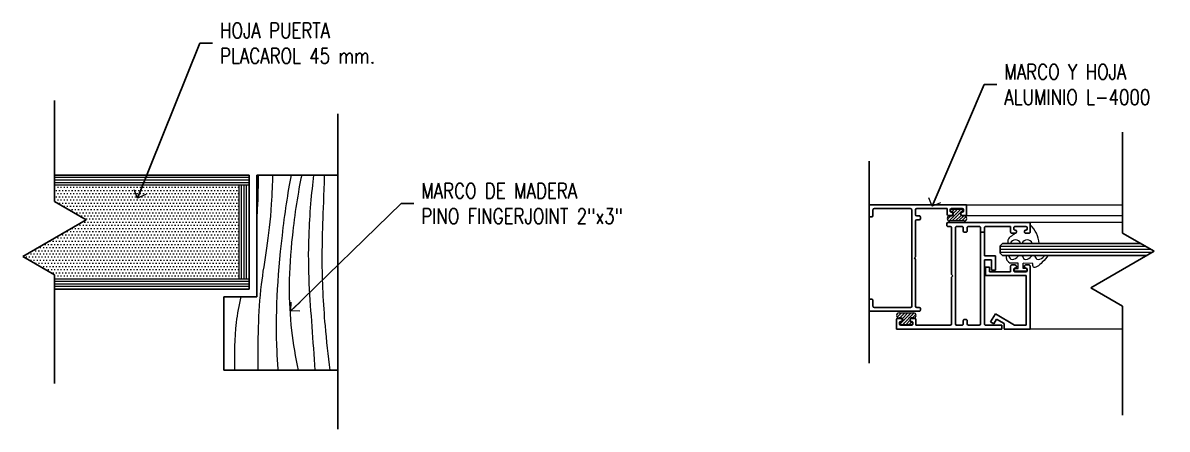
# Model space of a CAD drawing. Header units: metres. Extents: x -40 to 265, y 63 to 163.
# Drawn here: x 254.1269 to 254.5783, y 137.2698 to 137.43 of the extents above; entities that cross this region are included whole.
import ezdxf

# ---------------------------------------------------------------- set-up
doc = ezdxf.new("R2010")
doc.units = ezdxf.units.M
doc.header["$LTSCALE"] = 5
doc.header["$MEASUREMENT"] = 0
doc.layers.get('0').update_dxf_attribs({"color": 30})
for name, color, linetype, lineweight in [('A-ANNO-TEXT', 3, 'Continuous', 18), ('A-DETL-GRPH', 4, 'Continuous', 25), ('A-DETL-MBND', 3, 'Continuous', 18), ('A-DETL-MCUT', 4, 'Continuous', 25), ('A-DETL-PATT', 8, 'Continuous', 18)]:
    doc.layers.add(name, color=color, linetype=linetype, lineweight=lineweight)
doc.styles.add('E-ROMANS', font='romans.shx', dxfattribs={"width": 0.8})
doc.dimstyles.new('E-0010_TICK_12', dxfattribs={"dimscale": 0.001, "dimtxt": 12, "dimasz": 12, "dimexe": 6, "dimexo": 4, "dimgap": 6, "dimtad": 0, "dimdec": 0, "dimlfac": 1000, "dimzin": 0, "dimdsep": 46, "dimtxsty": 'E-ROMANS', "dimblk": 'OBLIQUE', "dimcen": 6, "dimclrd": 256, "dimclre": 256, "dimclrt": 256, "dimadec": 0, "dimazin": 0, "dimtfac": 1, "dimtdec": 0, "dimtmove": 1, "dimatfit": 3, "dimldrblk": 'OPEN90', "dimfxl": 1, "dimtfill": 1, "dimtolj": 1, "dimtzin": 0, "dimlwd": -1, "dimarcsym": 0})

# ---------------------------------------------------------------- blocks, each defined once
blk = doc.blocks.new('*X40')
at = {"color": 0}
for p, q in [((134.9127988507318, 112.3737702004106), (139.7713952221873, 117.2323665718661)), ((134.9127988507318, 115.0254206298602), (136.0127988507317, 116.1254206298601)), ((134.9127988507318, 113.6995954151354), (136.6110559592424, 115.397852523646)), ((135.2341719045648, 116.009706288418), (135.2341719045648, 116.009706288418)), ((135.2341719045648, 114.6838810736932), (135.2341719045648, 114.6838810736932)), ((135.2552729082639, 111.390419043218), (139.8127988507318, 115.9479449856858)), ((135.8970845119272, 115.3467936810556), (135.8970845119272, 115.3467936810556)), ((135.8970845119272, 114.0209684663308), (135.8970845119272, 114.0209684663308)), ((136.5599971192896, 114.6838810736932), (136.5599971192896, 114.6838810736932)), ((137.222909726652, 115.3467936810556), (137.222909726652, 115.3467936810556)), ((137.222909726652, 114.0209684663308), (137.222909726652, 114.0209684663308)), ((137.4916693838965, 112.3009903041258), (139.8127988507318, 114.622119770961)), ((137.7127988507318, 116.4995954151353), (139.1353192505796, 117.9221158149832)), ((137.8858223340144, 117.3355315031427), (137.8858223340144, 117.3355315031427)), ((137.8858223340144, 116.009706288418), (137.8858223340144, 116.009706288418)), ((137.8858223340144, 114.6838810736932), (137.8858223340144, 114.6838810736932)), ((138.5487349413768, 116.6726188957803), (138.5487349413768, 116.6726188957803)), ((138.5487349413768, 115.3467936810556), (138.5487349413768, 115.3467936810556)), ((138.5487349413768, 114.0209684663308), (138.5487349413768, 114.0209684663308)), ((139.2116475487392, 117.3355315031427), (139.2116475487392, 117.3355315031427)), ((139.2116475487392, 116.009706288418), (139.2116475487392, 116.009706288418)), ((139.2116475487392, 114.6838810736932), (139.2116475487392, 114.6838810736932)), ((135.2341719045648, 113.3580558589684), (135.2341719045648, 113.3580558589684)), ((135.2341719045648, 112.0322306442436), (135.2341719045648, 112.0322306442436)), ((135.8970845119272, 112.695143251606), (135.8970845119272, 112.695143251606)), ((136.5599971192896, 113.3580558589684), (136.5599971192896, 113.3580558589684)), ((137.222909726652, 112.695143251606), (137.222909726652, 112.695143251606)), ((137.7127988507318, 111.1962945562362), (139.8127988507318, 113.2962945562362)), ((137.8858223340144, 113.3580558589684), (137.8858223340144, 113.3580558589684)), ((137.8858223340144, 112.0322306442436), (137.8858223340144, 112.0322306442436)), ((137.8858223340144, 110.7064054295189), (137.8858223340144, 110.7064054295189)), ((138.0303785895651, 110.1880490803448), (139.8127988507318, 111.9704693415115)), ((138.5487349413768, 112.695143251606), (138.5487349413768, 112.695143251606)), ((138.5487349413768, 111.3693180368812), (138.5487349413768, 111.3693180368812)), ((138.5487349413768, 110.0434928221565), (138.5487349413768, 110.0434928221565)), ((139.1218830766876, 109.9537283527425), (139.7494895412071, 110.5813348172621)), ((139.2116475487391, 113.3580558589684), (139.2116475487391, 113.3580558589684)), ((139.2116475487392, 112.0322306442436), (139.2116475487392, 112.0322306442436)), ((139.2116475487392, 110.7064054295189), (139.2116475487392, 110.7064054295189))]:
    blk.add_line(p, q, dxfattribs=at)
blk = doc.blocks.new('_Oblique')
at = {"color": 0, "linetype": 'ByBlock', "lineweight": -2}
blk.add_line((-0.5, -0.5), (0.5, 0.5), dxfattribs=at)
blk = doc.blocks.new('_Open90')
at = {"color": 0, "linetype": 'ByBlock', "lineweight": -2}
for p, q in [((0, 0), (-1, 0)), ((-0.5, 0.5), (0, 0)), ((0, 0), (-0.5, -0.5))]:
    blk.add_line(p, q, dxfattribs=at)
blk = doc.blocks.new('QM-ARQ-DET')
at = {"layer": 'A-DETL-PATT'}
h = blk.add_hatch(dxfattribs=at)
h.set_pattern_fill('DOTS', color=256, scale=0.02, style=0)
h.set_pattern_definition([(0, (292.8650309408141, 70.86894370172881), (0.000625, 0.00125), [0, -0.00125])])
h.paths.add_polyline_path([(254.1518563400686, 137.3523333628375), (254.1268563400655, 137.3378996061103), (254.1393563400686, 137.3306827277459), (254.1393563400686, 137.3289617819715), (254.2121236427303, 137.3289617819715), (254.2121236427303, 137.3659617819715), (254.1393563400687, 137.3659617819715), (254.1393563400687, 137.3595502412002)])
at = {"layer": 'A-DETL-GRPH'}
for p, q in [((254.1393563400687, 137.3595502412002), (254.1393563400686, 137.3993356763453)), ((254.5606836568157, 137.3471187488964), (254.5606836568157, 137.3869041840416)), ((254.1518563400686, 137.3523333628375), (254.1393563400687, 137.3595502412002)), ((254.1268563400686, 137.3378996061122), (254.1518563400686, 137.3523333628375)), ((254.5731836568157, 137.3399018705338), (254.5606836568157, 137.3471187488964)), ((254.1393563400686, 137.3306827277459), (254.1268563400686, 137.3378996061085)), ((254.5481836568157, 137.3254681138084), (254.5731836568157, 137.3399018705338)), ((254.1393563400686, 137.2877286118169), (254.1393563400686, 137.3306827277459)), ((254.5606836568157, 137.3182512354421), (254.5481836568157, 137.3254681138048)), ((254.5606836568157, 137.2752971195131), (254.5606836568157, 137.3182512354421))]:
    blk.add_line(p, q, dxfattribs=at)
at = {"layer": 'A-DETL-MBND'}
for p, q in [((254.2161236427303, 137.3689617819715), (254.1393563400686, 137.3689617819715)), ((254.2161236427303, 137.3679617819715), (254.1393563400686, 137.3679617819715)), ((254.2161236427303, 137.3669617819715), (254.1393563400686, 137.3669617819715)), ((254.2161236427303, 137.3659617819715), (254.1393563400686, 137.3659617819715)), ((254.2121236427303, 137.3289617819715), (254.2121236427303, 137.3659617819715)), ((254.2131236427303, 137.3289617819715), (254.2131236427303, 137.3659617819715)), ((254.2141236427303, 137.3289617819715), (254.2141236427303, 137.3659617819715)), ((254.2151236427303, 137.3289617819715), (254.2151236427303, 137.3659617819715)), ((254.4929561833343, 137.3557839449107), (254.4929561833343, 137.3562612174107)), ((254.4932425468344, 137.3565475809107), (254.4975379993344, 137.3565475809107)), ((254.4978243628343, 137.3562612174107), (254.4978243628343, 137.3557839449107)), ((254.4991766349177, 137.3582657619107), (254.5606836568157, 137.3582657619107)), ((254.4925266380843, 137.3538748549107), (254.4933380013344, 137.3538748549107)), ((254.4982539080844, 137.3518703104107), (254.4925266380843, 137.3518703104107)), ((254.4933380013344, 137.3554975814107), (254.4932425468344, 137.3554975814107)), ((254.4940061828343, 137.3545430364107), (254.4940061828343, 137.3548293999107)), ((254.4967743633344, 137.3548293999107), (254.4967743633344, 137.3545430364107)), ((254.4975379993344, 137.3554975814107), (254.4974425448343, 137.3554975814107)), ((254.4974425448343, 137.3538748549107), (254.4982539080844, 137.3538748549107)), ((254.4991766349177, 137.3540657639107), (254.5606836568157, 137.3540657639107)), ((254.5606836568157, 137.3512409983522), (254.5242472478581, 137.3512409983522)), ((254.5698850977907, 137.3418062944742), (254.5124111290454, 137.3418062944742)), ((254.5719352151346, 137.3406226586742), (254.5124111290454, 137.3406226586742)), ((254.572381981153, 137.3394390228742), (254.5124111290454, 137.3394390228742)), ((254.5194832524116, 137.3351895606152), (254.5163880079942, 137.3351895606152)), ((254.5194832524116, 137.3330711541267), (254.5194832524116, 137.3351895606152)), ((254.52531372404, 137.3350667940551), (254.5214385196379, 137.3351895606152)), ((254.5214385196379, 137.3330711541267), (254.5214385196379, 137.3351895606152)), ((254.2161236427303, 137.3289617819715), (254.1393563400686, 137.3289617819715)), ((254.5180267962747, 137.3323075181268), (254.5180267962747, 137.3327847906268)), ((254.5183131597747, 137.3330711541267), (254.5194832524116, 137.3330711541267)), ((254.5226086122748, 137.3320211546268), (254.5183131597747, 137.3320211546268)), ((254.5226086122748, 137.3330711541267), (254.5214385196379, 137.3330711541267)), ((254.5228949757747, 137.3327847906268), (254.5228949757747, 137.3323075181268)), ((254.2161236427303, 137.3279617819715), (254.1393563400686, 137.3279617819715)), ((254.2161236427303, 137.3269617819715), (254.1393563400686, 137.3269617819715)), ((254.2161236427303, 137.3259617819715), (254.1393563400686, 137.3259617819715)), ((254.4725290655247, 137.3156364698522), (254.4782563355247, 137.3156364698522)), ((254.4733404287747, 137.3136319253522), (254.4725290655247, 137.3136319253522)), ((254.4729586107747, 137.3112455628522), (254.4729586107747, 137.3117228353522)), ((254.4732449742747, 137.3120091988523), (254.4733404287747, 137.3120091988523)), ((254.4775404267747, 137.3109591993522), (254.4732449742747, 137.3109591993522)), ((254.4740086102747, 137.3126773803522), (254.4740086102747, 137.3129637438522)), ((254.4767767907747, 137.3129637438522), (254.4767767907747, 137.3126773803522)), ((254.4782563355247, 137.3136319253522), (254.4774449722747, 137.3136319253522)), ((254.4774449722747, 137.3120091988523), (254.4775404267747, 137.3120091988523)), ((254.4778267902747, 137.3117228353522), (254.4778267902747, 137.3112455628522)), ((254.5606836568157, 137.3092410183522), (254.5242472478581, 137.3092410183522))]:
    blk.add_line(p, q, dxfattribs=at)
for centre, radius, start, end in [((254.4932425468344, 137.3562612174107), 0.0002863635, 90, 180), ((254.4932425468344, 137.3557839449107), 0.0002863635, 180, 270), ((254.4975379993344, 137.3562612174107), 0.0002863635, 0, 90), ((254.4975379993344, 137.3557839449107), 0.0002863635, 270, 0), ((254.4925266380844, 137.3528725826607), 0.001002272250000011, 90, 270), ((254.4933380013344, 137.3548293999107), 0.0006681815, 0, 90), ((254.4933380013344, 137.3545430364107), 0.0006681815, 270, 0), ((254.4974425448344, 137.3548293999107), 0.0006681815, 90, 180), ((254.4974425448344, 137.3545430364107), 0.0006681815, 180, 270), ((254.4982539080844, 137.3528725826607), 0.001002272250000011, 270, 90), ((254.5164542723025, 137.342127999049), 0.01132815257361915, 4.363712138946338, 46.53353012192107), ((254.5184535028073, 137.3424035208394), 0.002045073610356001, 16.66303189350185, 163.3369681064981), ((254.5230808416399, 137.3424035208394), 0.002045073610356001, 16.66303189350185, 163.3369681064981), ((254.5175998352606, 137.3377408045917), 0.002824424038860067, 170.2893964020237, 244.5925315056478), ((254.5183131597747, 137.3327847906268), 0.0002863635, 90, 180), ((254.5183131597747, 137.3323075181268), 0.0002863635, 180, 270), ((254.5226086122748, 137.3327847906268), 0.0002863635, 0, 90), ((254.5226086122748, 137.3323075181268), 0.0002863635, 270, 0), ((254.4725290655248, 137.3146341976022), 0.001002272250000011, 90, 270), ((254.4782563355247, 137.3146341976022), 0.001002272250000011, 270, 90), ((254.4732449742747, 137.3117228353522), 0.0002863635, 90, 180), ((254.4732449742747, 137.3112455628522), 0.0002863635, 180, 270), ((254.4733404287747, 137.3129637438522), 0.0006681815, 0, 90), ((254.4733404287747, 137.3126773803522), 0.0006681815, 270, 0), ((254.4774449722748, 137.3129637438522), 0.0006681815, 90, 180), ((254.4774449722748, 137.3126773803522), 0.0006681815, 180, 270), ((254.4775404267747, 137.3117228353522), 0.0002863635, 0, 90), ((254.4775404267747, 137.3112455628522), 0.0002863635, 270, 0)]:
    blk.add_arc(centre, radius, start, end, dxfattribs=at)
for points, knots in [([(254.219631676043, 137.3698875421146), (254.2196697821861, 137.366739945617), (254.2195930860388, 137.3599694044314), (254.2192055986678, 137.3544564706964), (254.2191236427303, 137.3534678052199)], [0.009006240433772801, 0.009006240433772801, 0.009006240433772801, 0.009006240433772801, 0.01843760171144737, 0.02059716014673497, 0.02059716014673497, 0.02059716014673497, 0.02059716014673497]), ([(254.2253826540811, 137.3698875421146), (254.2252896113658, 137.3670540184915), (254.2246085806093, 137.3480126472359), (254.2195638155008, 137.324948923744), (254.2194568122485, 137.3042977476962), (254.2195783215149, 137.2929617819715)], [0.0142400877212548, 0.0142400877212548, 0.0142400877212548, 0.0142400877212548, 0.02274799822869348, 0.05069100193039269, 0.08459160143558841, 0.08459160143558841, 0.08459160143558841, 0.08459160143558841]), ([(254.2326408369394, 137.3698875421146), (254.2313225816239, 137.3632565683798), (254.2273943820271, 137.3357345248409), (254.226252112111, 137.312119512491), (254.2272638332205, 137.2954485766842), (254.2274439701121, 137.2929617819715)], [0.004199157198116121, 0.004199157198116121, 0.004199157198116121, 0.004199157198116121, 0.02447642563415043, 0.06709576258851323, 0.07457575887864093, 0.07457575887864093, 0.07457575887864093, 0.07457575887864093]), ([(254.2368392953323, 137.3698875421146), (254.2353987489988, 137.3634112019242), (254.2316705760176, 137.3386607044782), (254.2314694370381, 137.3148091789761), (254.2343792531795, 137.2981746794346), (254.235435239325, 137.2929617819715)], [0.004217491594608976, 0.004217491594608976, 0.004217491594608976, 0.004217491594608976, 0.02410572048777006, 0.05883122358602882, 0.07478084907623565, 0.07478084907623565, 0.07478084907623565, 0.07478084907623565]), ([(254.2415493218901, 137.3698875421145), (254.2406845385162, 137.3633819733791), (254.2385734675215, 137.3389447862664), (254.2404829059539, 137.3155107865928), (254.2416682774899, 137.2987133720968), (254.2420668324152, 137.2929617819715)], [0.00383701184762258, 0.00383701184762258, 0.00383701184762258, 0.00383701184762258, 0.02348312987567466, 0.05669353196854429, 0.07399990753470798, 0.07399990753470798, 0.07399990753470798, 0.07399990753470798]), ([(254.2457630078977, 137.3698875421085), (254.2452353516631, 137.3543000436985), (254.2443964046775, 137.3368268429954), (254.2455714282209, 137.3134279099069), (254.2472446945797, 137.2988112923963), (254.2479663948627, 137.2929617819715)], [0.009354784692945097, 0.009354784692945097, 0.009354784692945097, 0.009354784692945097, 0.03537206990247203, 0.06182782157376842, 0.07950835778613456, 0.07950835778613456, 0.07950835778613456, 0.07950835778613456]), ([(254.212791446986, 137.3219617819715), (254.212052850729, 137.3185944126955), (254.2102557778079, 137.3090293183869), (254.2101905037447, 137.2992869581275), (254.2103785554932, 137.2929617819715)], [0.05068622526821066, 0.05068622526821066, 0.05068622526821066, 0.05068622526821066, 0.06100617336266212, 0.07990674851103208, 0.07990674851103208, 0.07990674851103208, 0.07990674851103208])]:
    blk.add_open_spline(points, degree=3, knots=knots, dxfattribs=at)
for points in [[(254.5186665514793, 137.347180790231), (254.5168215125076, 137.3459410282449), (254.5154495701671, 137.3442932671024), (254.5154495701671, 137.3429899302742)], [(254.5156780141673, 137.3382172052742), (254.5166416036729, 137.3368431087108), (254.5189744405328, 137.337502869564), (254.5196337469698, 137.3382172052742)], [(254.5210030207789, 137.3382172052742), (254.5219666102845, 137.3368431087108), (254.5242994471444, 137.337502869564), (254.5249587535814, 137.3382172052742)], [(254.531196609399, 137.3382172052742), (254.5290158876187, 137.3355743059472), (254.525516605874, 137.3336457423305), (254.52531372404, 137.3350667940551)], [(254.5259223166322, 137.3382172052742), (254.5268859061379, 137.3368431087108), (254.5292187429978, 137.337502869564), (254.5298780494348, 137.3382172052742)]]:
    blk.add_spline(points, degree=3, dxfattribs=at)
at = {"layer": 'A-DETL-MCUT'}
for p, q in [((254.2511236427303, 137.394088441062), (254.2511236427303, 137.2697664375569)), ((254.4606993624177, 137.2958003264022), (254.4606993624177, 137.3754297553019)), ((254.2161236427303, 137.3699617819715), (254.1393563400686, 137.3699617819715)), ((254.2161236427303, 137.3249617819715), (254.2161236427303, 137.3699617819715)), ((254.2191236427303, 137.3699617819715), (254.2511236427303, 137.3699617819715)), ((254.2191236427303, 137.3219617819715), (254.2191236427303, 137.3699617819715)), ((254.2511236427303, 137.3249617819715), (254.2511236427303, 137.3699617819715)), ((254.4606993624177, 137.3539703094107), (254.4606993624177, 137.3577884894107)), ((254.4611766349177, 137.3582657619107), (254.4991766349177, 137.3582657619107)), ((254.4622266344177, 137.3562612174107), (254.4622266344177, 137.3539703094107)), ((254.4770220819177, 137.3567384899107), (254.4627039069177, 137.3567384899107)), ((254.4774993544177, 137.3182703264107), (254.4774993544177, 137.3562612174107)), ((254.4790266264177, 137.3562612174107), (254.4790266264177, 137.3543521274107)), ((254.4914448204177, 137.3567384899107), (254.4795038989177, 137.3567384899107)), ((254.4914448204177, 137.3545430364107), (254.4914448204177, 137.3567384899107)), ((254.4926857289177, 137.3562612174107), (254.4926857289177, 137.3557839449107)), ((254.4974584539177, 137.3567384899107), (254.4931630014177, 137.3567384899107)), ((254.4974584539177, 137.3567384899107), (254.4931630014177, 137.3567384899107)), ((254.4979357264177, 137.3557839449107), (254.4979357264177, 137.3562612174107)), ((254.4991766349177, 137.3582657619107), (254.4991766349177, 137.3545430364107)), ((254.4617493619177, 137.3534930369107), (254.4611766349177, 137.3534930369107)), ((254.4790266264177, 137.3518703104107), (254.4790266264177, 137.3379407371531)), ((254.4795038989177, 137.3538748549107), (254.4804584439177, 137.3538748549107)), ((254.4804584439177, 137.3523475829107), (254.4795038989177, 137.3523475829107)), ((254.4809357164177, 137.3533975824107), (254.4809357164177, 137.3528248554107)), ((254.5242472478581, 137.3512409983522), (254.491779056358, 137.3512409983522)), ((254.4932584559177, 137.3540657639107), (254.4919220929177, 137.3540657639107)), ((254.4931630014177, 137.3553066724107), (254.4932584559177, 137.3553066724107)), ((254.4937357284177, 137.3548293999107), (254.4937357284177, 137.3545430364107)), ((254.4968857269177, 137.3545430364107), (254.4968857269177, 137.3548293999107)), ((254.4973629994177, 137.3553066724107), (254.4974584539177, 137.3553066724107)), ((254.4986993624177, 137.3540657639107), (254.4973629994177, 137.3540657639107)), ((254.5242472478581, 137.3512409983522), (254.5242472478581, 137.3475182728522)), ((254.4913017838581, 137.3507637258522), (254.4913017838581, 137.3501909988522)), ((254.491779056358, 137.3497137263522), (254.492733601358, 137.3497137263522)), ((254.493210873858, 137.3492364538522), (254.493210873858, 137.3307182808522)), ((254.4947381458581, 137.3492364538522), (254.4947381458581, 137.3112455628522)), ((254.4973796625052, 137.3497137263522), (254.495215418358, 137.3497137263522)), ((254.4978569350052, 137.3479000908522), (254.4978569350052, 137.3492364538522)), ((254.4989069345052, 137.3474228183522), (254.4983342075052, 137.3474228183522)), ((254.4993842070052, 137.3492364538522), (254.4993842070052, 137.3479000908522)), ((254.5041569320051, 137.3497137263522), (254.4998614795051, 137.3497137263522)), ((254.5046342045052, 137.3112455628522), (254.5046342045052, 137.3492364538522)), ((254.5046342045052, 137.3474228183522), (254.5061614765052, 137.3474228183522)), ((254.5061614765052, 137.3381084190488), (254.5061614765052, 137.3492364538523)), ((254.5165154333581, 137.3497137263522), (254.5066387490051, 137.3497137263522)), ((254.5165154333581, 137.3475182728522), (254.5165154333581, 137.3497137263522)), ((254.5183290688581, 137.3470410003522), (254.5169927058581, 137.3470410003522)), ((254.5177563418581, 137.3492364538522), (254.5177563418581, 137.3487591813522)), ((254.5225290668581, 137.3497137263522), (254.5182336143581, 137.3497137263522)), ((254.5225290668581, 137.3497137263522), (254.5182336143581, 137.3497137263522)), ((254.5182336143581, 137.3482819088522), (254.5183290688581, 137.3482819088522)), ((254.518806341358, 137.3478046363522), (254.518806341358, 137.3475182728522)), ((254.5219563398581, 137.3475182728522), (254.5219563398581, 137.3478046363522)), ((254.5224336123581, 137.3482819088522), (254.5225290668581, 137.3482819088522)), ((254.5237699753581, 137.3470410003522), (254.5224336123581, 137.3470410003522)), ((254.5230063393581, 137.3487591813522), (254.5230063393581, 137.3492364538522)), ((254.5124111290454, 137.3420353852742), (254.5133656740454, 137.3429899302742)), ((254.5678349804468, 137.3429899302742), (254.5133656740454, 137.3429899302742)), ((254.4788868365389, 137.3376032545319), (254.4785493539177, 137.3372657719107)), ((254.5061614765052, 137.3381084190488), (254.5105373514858, 137.3381084190488)), ((254.5105373514858, 137.3324576623946), (254.5105373514858, 137.3381084190488)), ((254.5124111290454, 137.3391717502742), (254.5124111290454, 137.3420353852742)), ((254.5124111290454, 137.3391717502742), (254.5133656740454, 137.3382172052742)), ((254.5702657309915, 137.3382172052741), (254.5133656740454, 137.3382172052742)), ((254.4785493539177, 137.3372657719107), (254.4788868365389, 137.3369282892895)), ((254.4790266264177, 137.3365908066683), (254.4790266264177, 137.3182703264107)), ((254.5061614765052, 137.3112455628522), (254.5061614765052, 137.3365811470488)), ((254.5090100794858, 137.3365811470488), (254.5061614765052, 137.3365811470488)), ((254.5081811679396, 137.3336657350836), (254.5066538959396, 137.3336657350836)), ((254.5066538959396, 137.3303029736267), (254.5066538959396, 137.3336657350836)), ((254.5081811679396, 137.3318302456267), (254.5081811679396, 137.3336657350836)), ((254.5090100794858, 137.3324576623946), (254.5090100794858, 137.3365811470488)), ((254.5165154333581, 137.3340256991268), (254.5165154333581, 137.3318302456267)), ((254.5183290688581, 137.3345029716268), (254.5169927058581, 137.3345029716268)), ((254.5182336143581, 137.3332620631268), (254.5183290688581, 137.3332620631268)), ((254.518806341358, 137.3337393356267), (254.518806341358, 137.3340256991268)), ((254.5219563398581, 137.3340256991268), (254.5219563398581, 137.3337393356267)), ((254.5237699753581, 137.3345029716268), (254.5224336123581, 137.3345029716268)), ((254.5224336123581, 137.3332620631268), (254.5225290668581, 137.3332620631268)), ((254.5242472478581, 137.3092410183522), (254.5242472478581, 137.3340256991268)), ((254.493210873858, 137.3307182808522), (254.493688146358, 137.3302410083522)), ((254.493688146358, 137.3302410083522), (254.493210873858, 137.3297637358522)), ((254.493210873858, 137.3297637358522), (254.493210873858, 137.3112455628522)), ((254.5227199758581, 137.3303029736268), (254.5066538959396, 137.3303029736267)), ((254.5165154333581, 137.3318302456267), (254.5081811679396, 137.3318302456267)), ((254.5105373514858, 137.3324576623946), (254.5090100794858, 137.3324576623946)), ((254.5177563418581, 137.3323075181268), (254.5177563418581, 137.3327847906268)), ((254.5225290668581, 137.3318302456267), (254.5182336143581, 137.3318302456267)), ((254.5225290668581, 137.3318302456267), (254.5182336143581, 137.3318302456267)), ((254.5227199758581, 137.3107682903522), (254.5227199758581, 137.3303029736268)), ((254.5230063393581, 137.3327847906268), (254.5230063393581, 137.3323075181268)), ((254.2161236427303, 137.3249617819715), (254.1393563400686, 137.3249617819715)), ((254.2511236427303, 137.2929617819715), (254.2511236427303, 137.3249617819715)), ((254.2061236427303, 137.3219617819715), (254.2061236427303, 137.2929617819715)), ((254.2191236427303, 137.3219617819715), (254.2061236427303, 137.3219617819715)), ((254.4606993624177, 137.3167430544107), (254.4606993624177, 137.3205612344107)), ((254.4611766349177, 137.3210385069107), (254.4617493619177, 137.3210385069107)), ((254.4622266344177, 137.3205612344107), (254.4622266344177, 137.3182703264107)), ((254.4804584439177, 137.3162657819107), (254.4611766349177, 137.3162657819107)), ((254.4627039069177, 137.3177930539107), (254.4770220819177, 137.3177930539107)), ((254.4795038989177, 137.3177930539107), (254.4804584439177, 137.3177930539107)), ((254.4809357164177, 137.3173157814107), (254.4809357164177, 137.3167430544107)), ((254.5105243627577, 137.3152662235844), (254.5086320579727, 137.3121173258209)), ((254.5180091675351, 137.3107682903522), (254.5105243627577, 137.3152662235844)), ((254.471447247858, 137.3129637438522), (254.471447247858, 137.3092410183522)), ((254.4732608833581, 137.3134410163522), (254.471924520358, 137.3134410163522)), ((254.472688156358, 137.3112455628522), (254.472688156358, 137.3117228353522)), ((254.473165428858, 137.3122001078522), (254.4732608833581, 137.3122001078522)), ((254.477460881358, 137.3107682903522), (254.473165428858, 137.3107682903522)), ((254.4737381558581, 137.3126773803522), (254.4737381558581, 137.3129637438522)), ((254.4768881543581, 137.3129637438522), (254.4768881543581, 137.3126773803522)), ((254.478701789858, 137.3134410163522), (254.477365426858, 137.3134410163522)), ((254.477365426858, 137.3122001078522), (254.477460881358, 137.3122001078522)), ((254.477938153858, 137.3117228353522), (254.477938153858, 137.3112455628522)), ((254.479179062358, 137.3107682903522), (254.479179062358, 137.3129637438522)), ((254.492733601358, 137.3107682903522), (254.479179062358, 137.3107682903522)), ((254.495215418358, 137.3107682903522), (254.4973796625052, 137.3107682903522)), ((254.4978569350052, 137.3112455628522), (254.4978569350052, 137.3125819258522)), ((254.4983342075052, 137.3130591983522), (254.4989069345052, 137.3130591983522)), ((254.4993842070052, 137.3125819258522), (254.4993842070052, 137.3112455628522)), ((254.4998614795051, 137.3107682903522), (254.5041569320051, 137.3107682903522)), ((254.5130045919102, 137.3107682903522), (254.5066387490052, 137.3107682903522)), ((254.5086320579727, 137.3121173258209), (254.5099177627535, 137.3113446918736)), ((254.5099177627535, 137.3113446918736), (254.5110233860758, 137.313184509029)), ((254.5110233860758, 137.313184509029), (254.5140463210821, 137.3113679005499)), ((254.5130045919102, 137.3107682903522), (254.5130045919102, 137.3092410183522)), ((254.5140463210821, 137.3113679005499), (254.5140463210821, 137.3092410183522)), ((254.5227199758581, 137.3107682903522), (254.5180091675351, 137.3107682903522)), ((254.471447247858, 137.3092410183522), (254.5130045919102, 137.3092410183522)), ((254.5140463210821, 137.3092410183522), (254.5242472478581, 137.3092410183522)), ((254.2061236427303, 137.2929617819715), (254.2511236427303, 137.2929617819715))]:
    blk.add_line(p, q, dxfattribs=at)
for centre, radius, start, end in [((254.4611766349177, 137.3577884894107), 0.0004772724999924094, 89.99999999829339, 179.9999999991467), ((254.4627039069177, 137.3562612174107), 0.0004772725000066202, 89.99999999829339, 179.9999999991467), ((254.4770220819177, 137.3562612174107), 0.0004772724999924094, 359.9999999991467, 90), ((254.4795038989177, 137.3562612174107), 0.0004772725000066202, 90, 179.9999999991467), ((254.4931630014177, 137.3562612174107), 0.0004772725000066202, 89.99999999829339, 179.9999999991467), ((254.4931630014177, 137.3557839449107), 0.0004772724999924094, 180, 270.0000000017066), ((254.4974584539177, 137.3562612174107), 0.0004772725000066202, 8.53304654380484e-10, 90), ((254.4974584539177, 137.3557839449107), 0.0004772724999995148, 270, 0), ((254.4611766349177, 137.3539703094107), 0.0004772724999995148, 180, 270.0000000017066), ((254.4617493619177, 137.3539703094107), 0.0004772724999924094, 270, 0), ((254.4795038989177, 137.3543521274107), 0.0004772725000066202, 180.0000000008532, 270), ((254.4795038989177, 137.3518703104107), 0.0004772725000066202, 90, 179.9999999991467), ((254.4804584439177, 137.3533975824107), 0.0004772724999924094, 359.9999999991467, 90), ((254.4804584439177, 137.3528248554107), 0.0004772725000066202, 270.0000000017066, 8.53304654380484e-10), ((254.4917790563581, 137.3507637258522), 0.0004772724999995148, 90, 180), ((254.4919220929177, 137.3545430364107), 0.0004772724999924094, 179.9999999991467, 270), ((254.4932584559177, 137.3548293999107), 0.0004772724999995148, 0, 90), ((254.4932584559177, 137.3545430364107), 0.0004772724999924094, 270, 8.53304654380484e-10), ((254.4973629994177, 137.3548293999107), 0.0004772724999924094, 90, 180), ((254.4973629994177, 137.3545430364107), 0.0004772724999924094, 179.9999999991467, 270), ((254.4986993624177, 137.3545430364107), 0.0004772724999924094, 270, 8.53304654380484e-10), ((254.4917790563581, 137.3501909988522), 0.0004772724999924094, 179.9999999991467, 270), ((254.4927336013581, 137.3492364538522), 0.0004772725000066202, 8.53304654380484e-10, 90), ((254.4952154183581, 137.3492364538522), 0.0004772724999924094, 90, 180.0000000008532), ((254.4973796625052, 137.3492364538522), 0.0004772724999924094, 8.53304654380484e-10, 90.00000000170661), ((254.4983342075052, 137.3479000908522), 0.0004772724999995148, 180, 270), ((254.4989069345052, 137.3479000908522), 0.0004772724999924094, 269.9999999982934, 0), ((254.4998614795052, 137.3492364538522), 0.0004772724999924094, 90, 180.0000000008532), ((254.5041569320052, 137.3492364538522), 0.0004772724999924094, 359.9999999991467, 90), ((254.5066387490052, 137.3492364538522), 0.0004772724999924094, 90, 180.0000000008532), ((254.5169927058581, 137.3475182728522), 0.0004772724999924094, 179.9999999991467, 270), ((254.5182336143581, 137.3492364538522), 0.0004772725000066202, 89.99999999829339, 179.9999999991467), ((254.5182336143581, 137.3487591813522), 0.0004772724999924094, 180, 270.0000000017066), ((254.5183290688581, 137.3478046363522), 0.0004772724999995148, 0, 90), ((254.5183290688581, 137.3475182728522), 0.0004772724999924094, 270, 8.53304654380484e-10), ((254.5224336123581, 137.3478046363522), 0.0004772724999924094, 90, 180), ((254.5224336123581, 137.3475182728522), 0.0004772724999924094, 179.9999999991467, 270), ((254.5225290668581, 137.3492364538522), 0.0004772725000066202, 8.53304654380484e-10, 90), ((254.5225290668581, 137.3487591813522), 0.0004772724999995148, 270, 0), ((254.5237699753581, 137.3475182728522), 0.0004772724999924094, 270, 8.53304654380484e-10), ((254.4785493539177, 137.3379407371531), 0.0004772725000066202, 315.0000000006033, 0), ((254.4785493539177, 137.3365908066683), 0.0004772725000038378, 359.9999999991467, 44.99999999879328), ((254.5169927058581, 137.3340256991268), 0.0004772724999924094, 90, 180.0000000008532), ((254.5182336143581, 137.3327847906268), 0.0004772724999924094, 89.99999999829339, 180), ((254.5183290688581, 137.3340256991268), 0.0004772724999924094, 359.9999999991467, 90), ((254.5183290688581, 137.3337393356267), 0.0004772724999995148, 270, 0), ((254.5224336123581, 137.3340256991268), 0.0004772724999924094, 90, 180.0000000008532), ((254.5224336123581, 137.3337393356267), 0.0004772724999924094, 180, 270), ((254.5225290668581, 137.3327847906268), 0.0004772724999995148, 0, 90), ((254.5237699753581, 137.3340256991268), 0.0004772724999924094, 359.9999999991467, 90), ((254.5182336143581, 137.3323075181268), 0.0004772725000066202, 180.0000000008532, 270.0000000017066), ((254.5225290668581, 137.3323075181268), 0.0004772725000066202, 270, 359.9999999991467), ((254.4611766349177, 137.3205612344107), 0.0004772724999924094, 89.99999999829339, 179.9999999991467), ((254.4617493619177, 137.3205612344107), 0.0004772724999924094, 359.9999999991467, 90), ((254.4611766349177, 137.3167430544107), 0.0004772725000066202, 180.0000000008532, 270.0000000017066), ((254.4627039069177, 137.3182703264107), 0.0004772724999924094, 180, 270.0000000017066), ((254.4770220819177, 137.3182703264107), 0.0004772724999995148, 270, 0), ((254.4795038989177, 137.3182703264107), 0.0004772725000066202, 180, 270), ((254.4804584439177, 137.3173157814107), 0.0004772724999995148, 0, 89.99999999829339), ((254.4804584439177, 137.3167430544107), 0.0004772724999924094, 270, 8.53304654380484e-10), ((254.471924520358, 137.3129637438522), 0.0004772724999995148, 90, 180), ((254.4731654288581, 137.3117228353522), 0.0004772725000066202, 90, 179.9999999991467), ((254.4731654288581, 137.3112455628522), 0.0004772724999995148, 180, 270), ((254.4732608833581, 137.3129637438522), 0.0004772724999924094, 0, 90), ((254.4732608833581, 137.3126773803522), 0.0004772724999924094, 270, 8.53304654380484e-10), ((254.4773654268581, 137.3129637438522), 0.0004772724999995148, 90, 180), ((254.4773654268581, 137.3126773803522), 0.0004772724999924094, 179.9999999991467, 270), ((254.4774608813581, 137.3117228353522), 0.0004772725000066202, 8.53304654380484e-10, 90.00000000170661), ((254.4774608813581, 137.3112455628522), 0.0004772724999924094, 269.9999999982934, 0), ((254.4787017898581, 137.3129637438522), 0.0004772724999924094, 0, 90), ((254.4927336013581, 137.3112455628522), 0.0004772725000066202, 270, 0), ((254.4952154183581, 137.3112455628522), 0.0004772724999924094, 180, 270), ((254.4973796625052, 137.3112455628522), 0.0004772724999995148, 269.9999999982934, 0), ((254.4983342075052, 137.3125819258522), 0.0004772724999924094, 90, 180.0000000008532), ((254.4989069345052, 137.3125819258522), 0.0004772725000066202, 8.53304654380484e-10, 90.00000000170661), ((254.4998614795052, 137.3112455628522), 0.0004772724999924094, 180, 270), ((254.5041569320052, 137.3112455628522), 0.0004772724999995148, 270, 0), ((254.5066387490052, 137.3112455628522), 0.0004772724999995148, 180, 270.0000000017066)]:
    blk.add_arc(centre, radius, start, end, dxfattribs=at)
at = {"layer": 'A-DETL-MBND', "extrusion": (0, 0, -1), "xscale": 0.000954545, "yscale": 0.000954545, "zscale": -0.000954545}
for p, rotation in [((-254.60415153038, 137.4853279184896), 270), ((-254.3666314432291, 137.1821788617733), 90)]:
    blk.add_blockref('*X40', p, dxfattribs=dict(at, rotation=rotation))
at = {"layer": 'A-ANNO-TEXT', "char_height": 0.006, "attachment_point": 4, "style": 'E-ROMANS'}
for s, insert in [('HOJA PUERTA\\PPLACAROL 45 mm.', (254.2046524942319, 137.4220050597812)), ('MARCO Y HOJA \\PALUMINIO L-4000', (254.5140398211925, 137.4057158211014)), ('MARCO DE MADERA\\PPINO FINGERJOINT 2"x3"', (254.2840291700152, 137.3587479328847))]:
    blk.add_mtext(s, dxfattribs=dict(at, insert=insert))
at = {"layer": 'A-DETL-GRPH', "annotation_type": 0, "has_hookline": 1, "hookline_direction": 0}
for points, text_width in [([(254.1721370615407, 137.3609307090766), (254.196652494232, 137.4220050597812), (254.201652494232, 137.4220050597812)], 0.0683428571428571), ([(254.4855664553018, 137.3577673628237), (254.5060398211926, 137.4057158211014), (254.5110398211926, 137.4057158211014)], 0.06422857142857141), ([(254.2326297681184, 137.3163581693581), (254.2760291700152, 137.3587479328847), (254.2810291700152, 137.3587479328847)], 0.08845714285714286)]:
    blk.add_leader(points, dimstyle='E-0010_TICK_12', override={"dimscale": 1, "dimtxt": 0.06, "dimasz": 0.005, "dimexe": 0.0015, "dimexo": 0.0005, "dimgap": 0.003, "dimtad": 0, "dimtxsty": 'E-ROMANS', "dimcen": 0.5, "dimclrd": 1, "dimclre": 1, "dimclrt": 2, "dimtfac": 0.5, "dimtofl": 0}, dxfattribs=dict(at, text_width=text_width))

msp = doc.modelspace()

# ---------------------------------------------------------------- block references
at = {"layer": 'A-DETL-MBND'}
msp.add_blockref('QM-ARQ-DET', (0, 0), dxfattribs=at)

doc.saveas('drawing.dxf')
